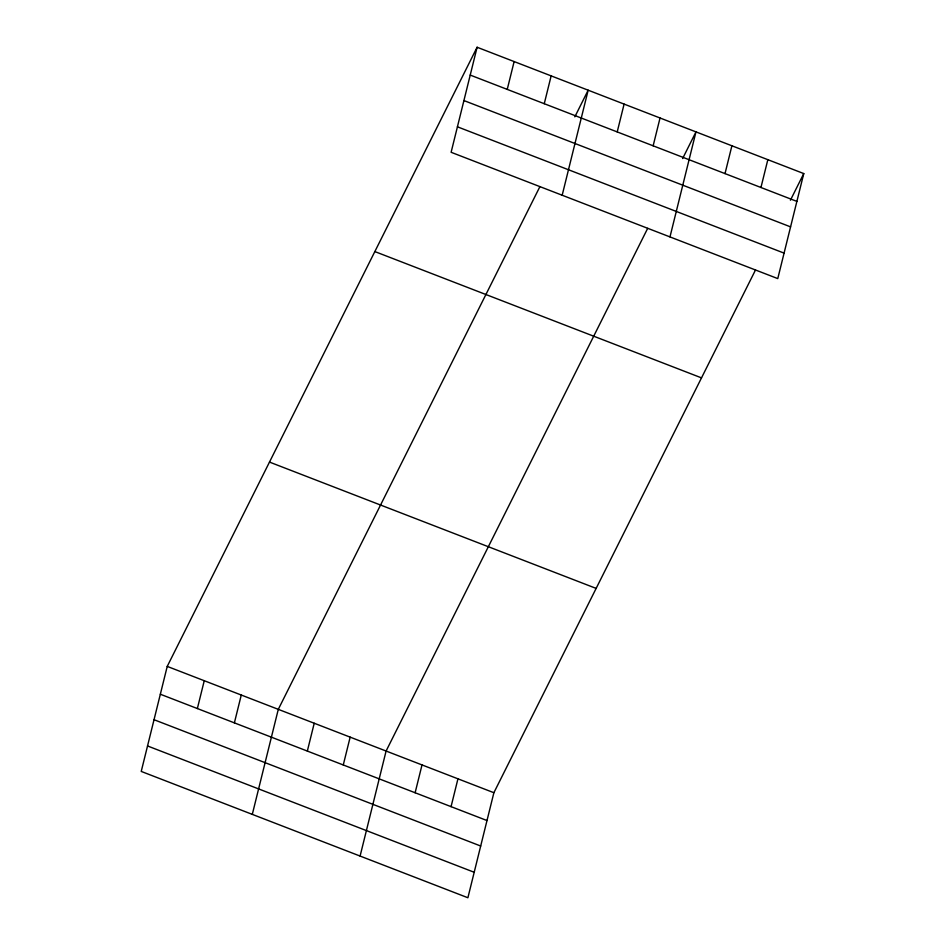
<?xml version="1.0" encoding="UTF-8"?>
<svg xmlns="http://www.w3.org/2000/svg" width="945" height="945" viewBox="0 0 945 945"><rect width="100%" height="100%" fill="white"/><g stroke="black" fill="none" stroke-linecap="round" stroke-linejoin="round"><path stroke-width="1.42" d="M477.107 47.25L451.119 152.287L777.77 278.598L803.77 173.573L477.107 47.25L167.23 666.402L141.23 771.427L467.893 897.75L493.881 792.713L755.492 270.022M197.363 708.549L204.25 680.719M234.384 722.866L241.27 695.036M252.303 814.377L278.291 709.352L539.902 186.649M307.338 751.074L314.224 723.244M507.241 89.397L514.127 61.567M343.271 764.966L350.158 737.135M544.261 103.714L551.148 75.883M360.092 856.064L386.092 751.039L647.691 228.336M562.18 195.225L588.168 90.2L574.832 116.849M415.127 792.76L422.013 764.93M617.215 131.922L624.102 104.092M451.06 806.652L457.947 778.822M653.149 145.813L660.035 117.983M669.981 236.911L695.969 131.887L682.633 158.536M725.016 173.608L731.902 145.778M760.949 187.5L767.836 159.67M790.422 200.222L803.77 173.573M470.22 75.08L796.883 201.391M463.924 100.56L790.575 226.871M457.427 126.807L784.078 253.118M374.846 251.571L701.509 377.882M269.49 462.081L596.141 588.404M167.23 666.402L493.881 792.713M160.343 694.232L486.994 820.543M154.035 719.712L480.686 846.023M147.538 745.959L474.189 872.27"/></g></svg>
